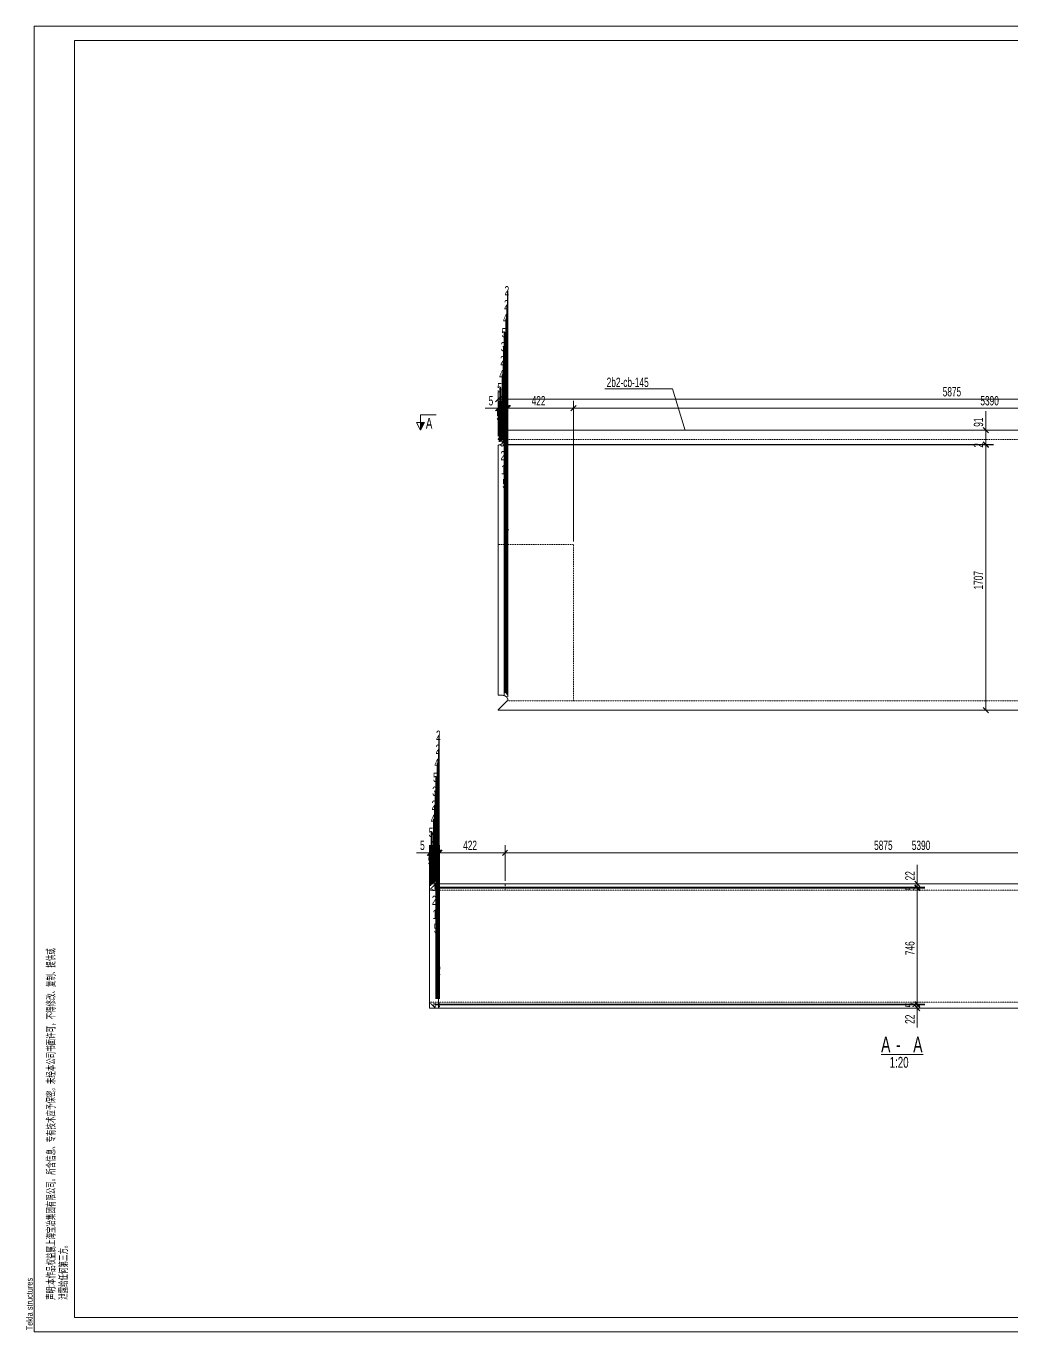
# Model space of a CAD drawing. Header units: millimetres. Extents: x 48 to 11980, y 100 to 8500.
# Drawn here: x 48 to 6390, y 100 to 8500 of the extents above; entities that cross this region are included whole.
import ezdxf

# ---------------------------------------------------------------- set-up
doc = ezdxf.new("R2010")
doc.units = ezdxf.units.MM
doc.linetypes.add('XKITLINE00', pattern=[0])
doc.linetypes.add('XKITLINE04', pattern=[3, 0.5, -0.5, 0.5, -0.5, 0.5, -0.5])
for name, color, linetype, lineweight in [('DrawingSheet', 5, 'Continuous', 0), ('OtherObjectType', 1, 'Continuous', 0), ('Part', 2, 'Continuous', 0), ('PartMark', 3, 'Continuous', 0), ('Section', 6, 'Continuous', 0), ('Z-DIMENSIONS', 1, 'Continuous', 0)]:
    doc.layers.add(name, color=color, linetype=linetype, lineweight=lineweight)
doc.styles.add('$TD_AUDIT_GENERATED_(E8)', font='ARIAL.TTF')
doc.styles.add('Arial', font='arial.ttf')
doc.styles.add('romsim', font='ARIAL.TTF')

# ---------------------------------------------------------------- blocks, each defined once
blk = doc.blocks.new('*A1')
at = {"layer": 'Part', "color": 4, "linetype": 'XKITLINE00', "lineweight": 0}
for p, q in [((3143, 5900), (3085, 5842)), ((8960, 5900), (3143, 5900)), ((8960, 5900), (8960, 4100)), ((3085, 5842), (3085, 5840)), ((3123, 5840), (3085, 5840)), ((3090.5, 5805.4), (3085, 5805)), ((3085, 5805), (3085, 4195)), ((3095.8, 5806.7), (3090.5, 5805.4)), ((3100.9, 5808.8), (3095.8, 5806.7)), ((3105.6, 5811.7), (3100.9, 5808.8)), ((3109.7, 5815.3), (3105.6, 5811.7)), ((3113.3, 5819.4), (3109.7, 5815.3)), ((3116.2, 5824.1), (3113.3, 5819.4)), ((3118.3, 5829.2), (3116.2, 5824.1)), ((3119.6, 5834.5), (3118.3, 5829.2)), ((3120, 5840), (3119.6, 5834.5)), ((3123, 5840), (3123, 4193.5)), ((3113, 4195), (3085, 4195)), ((3085, 4102), (3143, 4160)), ((3113, 4195), (3118.5, 4194.6)), ((3118.5, 4194.6), (3123, 4193.5)), ((3123, 4193.5), (3123.8, 4193.3)), ((3148, 4160), (3143, 4160)), ((3147.6, 4165.5), (3148, 4160)), ((3085, 4100), (3085, 4102)), ((8960, 4100), (3085, 4100))]:
    blk.add_line(p, q, dxfattribs=at)
at = {"layer": 'Part', "color": 7, "linetype": 'XKITLINE04', "lineweight": 0}
for p, q in [((3085, 5805), (3090.5, 5805.4)), ((3090.5, 5805.4), (3085, 5805)), ((3119.6, 5834.5), (3120, 5840)), ((3120, 5840), (3119.6, 5834.5)), ((8960, 5840), (3123, 5840)), ((3085, 5165), (3570, 5165)), ((3570, 5165), (3570, 4160)), ((3118.5, 4194.6), (3113, 4195)), ((3148, 4160), (3147.6, 4165.5)), ((8960, 4160), (3148, 4160))]:
    blk.add_line(p, q, dxfattribs=at)
for centre, start, end in [((3085, 5840), 279, 351), ((3085, 5840), 279, 351), ((3113, 4160), 9, 81)]:
    blk.add_arc(centre, 35, start, end, dxfattribs=at)
at = {"layer": 'Part', "color": 4, "linetype": 'XKITLINE00', "lineweight": 0}
blk.add_arc((3113, 4160), 35, 9, 72, dxfattribs=at)
blk = doc.blocks.new('*A2')
at = {"layer": 'Part', "color": 4, "linetype": 'XKITLINE00', "lineweight": 0}
for p, q in [((2644, 2982), (2644, 2182)), ((8519, 2982), (2644, 2982)), ((2702, 2982), (2702, 2182)), ((8519, 2182), (8519, 2982)), ((2644, 2182), (8519, 2182))]:
    blk.add_line(p, q, dxfattribs=at)
at = {"layer": 'Part', "color": 7, "linetype": 'XKITLINE04', "lineweight": 0}
for p, q in [((2682, 2982), (2644, 2944)), ((8519, 2942), (2644, 2942)), ((2679, 2979), (2679, 2942)), ((3129, 2982), (3129, 2942)), ((8519, 2222), (2644, 2222)), ((2682, 2182), (2644, 2220)), ((2672, 2192), (2672, 2222)), ((2679, 2185), (2679, 2222)), ((2707, 2182), (2707, 2222))]:
    blk.add_line(p, q, dxfattribs=at)
blk = doc.blocks.new('*A3')
at = {"layer": 'DrawingSheet', "color": 5, "linetype": 'XKITLINE00', "lineweight": 0}
for p, q in [((11980, 8500), (100, 8500)), ((100, 8500), (100, 100)), ((11980, 100), (11980, 8500)), ((100, 100), (11980, 100))]:
    blk.add_line(p, q, dxfattribs=at)
at = {"layer": 'DrawingSheet', "color": 5, "style": 'Arial', "width": 0.85}
blk.add_text('Tekla structures', height=40, rotation=90, dxfattribs=at).set_placement((90, 110))
blk = doc.blocks.new('*A5')
at = {"layer": 'OtherObjectType', "color": 7, "linetype": 'XKITLINE00', "lineweight": 0}
for p, q in [((100, 8500), (11980, 8500)), ((100, 100), (100, 8500)), ((360.1, 8407), (11880.6, 8407)), ((360.1, 193), (360.1, 8407)), ((11880.6, 193), (360.1, 193)), ((100, 100), (11980, 100))]:
    blk.add_line(p, q, dxfattribs=at)
at = {"layer": 'OtherObjectType', "color": 3, "style": '$TD_AUDIT_GENERATED_(E8)', "width": 0.595}
for s, p in [('\\M+5C9F9\\M+5C3F7:\\M+5B1BE\\M+5D7F7\\M+5C6B7\\M+5C8A8\\M+5D2E6\\M+5CAF4\\M+5C9CF\\M+5BAA3\\M+5B1A6\\M+5D2B1\\M+5BCAF\\M+5CDC5\\M+5D3D0\\M+5CFDE\\M+5B9AB\\M+5CBBE\\M+5A1A3\\M+5CBF9\\M+5BAAC\\M+5D0C5\\M+5CFA2\\M+5A1A2\\M+5D7A8\\M+5D3D0\\M+5BCBC\\M+5CAF5\\M+5D3A6\\M+5D3E8\\M+5B1A3\\M+5C3DC\\M+5A1A3\\M+5CEB4\\M+5BEAD\\M+5B1BE\\M+5B9AB\\M+5CBBE\\M+5CAE9\\M+5C3E6\\M+5D0ED\\M+5BFC9\\M+5A3AC\\M+5B2BB\\M+5B5C3\\M+5D0DE\\M+5B8C4\\M+5A1A2\\M+5B8B4\\M+5D6C6\\M+5A1A2\\M+5CCE1\\M+5B9A9\\M+5BBF2', (232, 306)), ('\\M+5D0B9\\M+5C2B6\\M+5B8F8\\M+5C8CE\\M+5BACE\\M+5B5DA\\M+5C8FD\\M+5B7BD\\M+5A1A3', (312, 306))]:
    blk.add_text(s, height=50, rotation=90, dxfattribs=at).set_placement(p)
blk = doc.blocks.new('*A6')
at = {"layer": 'Z-DIMENSIONS', "color": 3, "linetype": 'XKITLINE00', "lineweight": 0}
for p, q in [((3085, 5862), (3085, 6148)), ((8960, 5920), (8960, 6148)), ((3102, 6117), (3068, 6083)), ((3085, 6100), (8960, 6100)), ((8977, 6117), (8943, 6083))]:
    blk.add_line(p, q, dxfattribs=at)
at = {"layer": 'Z-DIMENSIONS', "color": 7}
for p in [(3085, 6100), (8960, 6100)]:
    blk.add_point(p, dxfattribs=at)
at = {"layer": 'Z-DIMENSIONS', "color": 7, "style": 'romsim', "width": 0.6375}
blk.add_text('5875', height=60, dxfattribs=at).set_placement((5944.6, 6118))
blk = doc.blocks.new('*A7')
at = {"layer": 'Z-DIMENSIONS', "color": 3, "linetype": 'XKITLINE00', "lineweight": 0}
for p, q in [((3102, 6059), (3068, 6025)), ((3107.4, 6059), (3073.5, 6025)), ((3085, 5862), (3085, 6090)), ((3090.5, 5825.4), (3090.5, 6090)), ((3085, 6042), (3001, 6042)), ((3085, 6042), (3001, 6042)), ((3085, 6042), (3090.5, 6042))]:
    blk.add_line(p, q, dxfattribs=at)
at = {"layer": 'Z-DIMENSIONS', "color": 7}
for p in [(3085, 6042), (3090.5, 6042)]:
    blk.add_point(p, dxfattribs=at)
at = {"layer": 'Z-DIMENSIONS', "color": 7, "style": 'romsim', "width": 0.6375}
blk.add_text('5', height=60, dxfattribs=at).set_placement((3023.5, 6060))
blk = doc.blocks.new('*A8')
at = {"layer": 'Z-DIMENSIONS', "color": 3, "linetype": 'XKITLINE00', "lineweight": 0}
for p, q in [((3107.4, 6059), (3073.5, 6025)), ((3112.8, 6059), (3078.8, 6025)), ((3090.5, 5825.4), (3090.5, 6090)), ((3095.8, 5826.7), (3095.8, 6090)), ((3090.5, 6042), (3095.8, 6042))]:
    blk.add_line(p, q, dxfattribs=at)
at = {"layer": 'Z-DIMENSIONS', "color": 7}
for p in [(3090.5, 6042), (3095.8, 6042)]:
    blk.add_point(p, dxfattribs=at)
at = {"layer": 'Z-DIMENSIONS', "color": 7, "style": 'romsim', "width": 0.6375}
blk.add_text('5', height=60, dxfattribs=at).set_placement((3073.7, 5964))
blk = doc.blocks.new('*A9')
at = {"layer": 'Z-DIMENSIONS', "color": 3, "linetype": 'XKITLINE00', "lineweight": 0}
for p, q in [((3095.8, 5826.7), (3095.8, 6174)), ((3100.9, 5828.8), (3100.9, 6174)), ((3112.8, 6059), (3078.8, 6025)), ((3117.9, 6059), (3083.9, 6025)), ((3095.8, 6042), (3100.9, 6042))]:
    blk.add_line(p, q, dxfattribs=at)
at = {"layer": 'Z-DIMENSIONS', "color": 7}
for p in [(3095.8, 6042), (3100.9, 6042)]:
    blk.add_point(p, dxfattribs=at)
at = {"layer": 'Z-DIMENSIONS', "color": 7, "style": 'romsim', "width": 0.6375}
blk.add_text('5', height=60, dxfattribs=at).set_placement((3078.9, 6144))
blk = doc.blocks.new('*A10')
at = {"layer": 'Z-DIMENSIONS', "color": 3, "linetype": 'XKITLINE00', "lineweight": 0}
for p, q in [((3117.9, 6059), (3083.9, 6025)), ((3122.5, 6059), (3088.6, 6025)), ((3100.9, 5828.8), (3100.9, 6090)), ((3105.6, 5831.7), (3105.6, 6090)), ((3100.9, 6042), (3105.6, 6042))]:
    blk.add_line(p, q, dxfattribs=at)
at = {"layer": 'Z-DIMENSIONS', "color": 7}
for p in [(3100.9, 6042), (3105.6, 6042)]:
    blk.add_point(p, dxfattribs=at)
at = {"layer": 'Z-DIMENSIONS', "color": 7, "style": 'romsim', "width": 0.6375}
blk.add_text('5', height=60, dxfattribs=at).set_placement((3083.8, 5880))
blk = doc.blocks.new('*A11')
at = {"layer": 'Z-DIMENSIONS', "color": 3, "linetype": 'XKITLINE00', "lineweight": 0}
for p, q in [((3122.5, 6059), (3088.6, 6025)), ((3126.7, 6059), (3092.8, 6025)), ((3105.6, 5831.7), (3105.6, 6090)), ((3109.7, 5835.3), (3109.7, 6090)), ((3105.6, 6042), (3109.7, 6042))]:
    blk.add_line(p, q, dxfattribs=at)
at = {"layer": 'Z-DIMENSIONS', "color": 7}
for p in [(3105.6, 6042), (3109.7, 6042)]:
    blk.add_point(p, dxfattribs=at)
at = {"layer": 'Z-DIMENSIONS', "color": 7, "style": 'romsim', "width": 0.6375}
blk.add_text('4', height=60, dxfattribs=at).set_placement((3088.2, 6060))
blk = doc.blocks.new('*A12')
at = {"layer": 'Z-DIMENSIONS', "color": 3, "linetype": 'XKITLINE00', "lineweight": 0}
for p, q in [((3109.7, 5835.3), (3109.7, 6258)), ((3113.3, 5839.4), (3113.3, 6258)), ((3126.7, 6059), (3092.8, 6025)), ((3130.3, 6059), (3096.3, 6025)), ((3109.7, 6042), (3113.3, 6042))]:
    blk.add_line(p, q, dxfattribs=at)
at = {"layer": 'Z-DIMENSIONS', "color": 7}
for p in [(3109.7, 6042), (3113.3, 6042)]:
    blk.add_point(p, dxfattribs=at)
at = {"layer": 'Z-DIMENSIONS', "color": 7, "style": 'romsim', "width": 0.6375}
blk.add_text('4', height=60, dxfattribs=at).set_placement((3092.1, 6228))
blk = doc.blocks.new('*A13')
at = {"layer": 'Z-DIMENSIONS', "color": 3, "linetype": 'XKITLINE00', "lineweight": 0}
for p, q in [((3130.3, 6059), (3096.3, 6025)), ((3133.2, 6059), (3099.2, 6025)), ((3113.3, 5839.4), (3113.3, 6090)), ((3116.2, 5844.1), (3116.2, 6090)), ((3113.3, 6042), (3116.2, 6042))]:
    blk.add_line(p, q, dxfattribs=at)
at = {"layer": 'Z-DIMENSIONS', "color": 7}
for p in [(3113.3, 6042), (3116.2, 6042)]:
    blk.add_point(p, dxfattribs=at)
at = {"layer": 'Z-DIMENSIONS', "color": 7, "style": 'romsim', "width": 0.6375}
blk.add_text('3', height=60, dxfattribs=at).set_placement((3095.3, 5796))
blk = doc.blocks.new('*A14')
at = {"layer": 'Z-DIMENSIONS', "color": 3, "linetype": 'XKITLINE00', "lineweight": 0}
for p, q in [((3116.2, 5844.1), (3116.2, 6348)), ((3118.3, 5849.2), (3118.3, 6348)), ((3133.2, 6059), (3099.2, 6025)), ((3135.3, 6059), (3101.3, 6025)), ((3116.2, 6042), (3118.3, 6042))]:
    blk.add_line(p, q, dxfattribs=at)
at = {"layer": 'Z-DIMENSIONS', "color": 7}
for p in [(3116.2, 6042), (3118.3, 6042)]:
    blk.add_point(p, dxfattribs=at)
at = {"layer": 'Z-DIMENSIONS', "color": 7, "style": 'romsim', "width": 0.6375}
blk.add_text('2', height=60, dxfattribs=at).set_placement((3097.8, 6318))
blk = doc.blocks.new('*A15')
at = {"layer": 'Z-DIMENSIONS', "color": 3, "linetype": 'XKITLINE00', "lineweight": 0}
for p, q in [((3135.3, 6059), (3101.3, 6025)), ((3137, 6059), (3103, 6025)), ((3118.3, 5849.2), (3118.3, 6090)), ((3120, 5860), (3120, 6090)), ((3118.3, 6042), (3120, 6042))]:
    blk.add_line(p, q, dxfattribs=at)
at = {"layer": 'Z-DIMENSIONS', "color": 7}
for p in [(3118.3, 6042), (3120, 6042)]:
    blk.add_point(p, dxfattribs=at)
at = {"layer": 'Z-DIMENSIONS', "color": 7, "style": 'romsim', "width": 0.6375}
blk.add_text('2', height=60, dxfattribs=at).set_placement((3099.7, 5706))
blk = doc.blocks.new('*A16')
at = {"layer": 'Z-DIMENSIONS', "color": 3, "linetype": 'XKITLINE00', "lineweight": 0}
for p, q in [((3120, 5860), (3120, 6438)), ((3123, 5860), (3123, 6438)), ((3137, 6059), (3103, 6025)), ((3140, 6059), (3106, 6025)), ((3120, 6042), (3123, 6042))]:
    blk.add_line(p, q, dxfattribs=at)
at = {"layer": 'Z-DIMENSIONS', "color": 7}
for p in [(3120, 6042), (3123, 6042)]:
    blk.add_point(p, dxfattribs=at)
at = {"layer": 'Z-DIMENSIONS', "color": 7, "style": 'romsim', "width": 0.6375}
blk.add_text('3', height=60, dxfattribs=at).set_placement((3102, 6408))
blk = doc.blocks.new('*A17')
at = {"layer": 'Z-DIMENSIONS', "color": 3, "linetype": 'XKITLINE00', "lineweight": 0}
for p, q in [((3140, 6059), (3106, 6025)), ((3140.8, 6059), (3106.8, 6025)), ((3123, 5860), (3123, 6090)), ((3123.8, 4213.3), (3123.8, 6090)), ((3123, 6042), (3123.8, 6042))]:
    blk.add_line(p, q, dxfattribs=at)
at = {"layer": 'Z-DIMENSIONS', "color": 7}
for p in [(3123, 6042), (3123.8, 6042)]:
    blk.add_point(p, dxfattribs=at)
at = {"layer": 'Z-DIMENSIONS', "color": 7, "style": 'romsim', "width": 0.6375}
blk.add_text('1', height=60, dxfattribs=at).set_placement((3103.9, 5616))
blk = doc.blocks.new('*A18')
at = {"layer": 'Z-DIMENSIONS', "color": 3, "linetype": 'XKITLINE00', "lineweight": 0}
for p, q in [((3123.8, 4213.3), (3123.8, 6528)), ((3128.9, 4211.2), (3128.9, 6528)), ((3140.8, 6059), (3106.8, 6025)), ((3145.9, 6059), (3111.9, 6025)), ((3123.8, 6042), (3128.9, 6042))]:
    blk.add_line(p, q, dxfattribs=at)
at = {"layer": 'Z-DIMENSIONS', "color": 7}
for p in [(3123.8, 6042), (3128.9, 6042)]:
    blk.add_point(p, dxfattribs=at)
at = {"layer": 'Z-DIMENSIONS', "color": 7, "style": 'romsim', "width": 0.6375}
blk.add_text('5', height=60, dxfattribs=at).set_placement((3106.9, 6498))
blk = doc.blocks.new('*A19')
at = {"layer": 'Z-DIMENSIONS', "color": 3, "linetype": 'XKITLINE00', "lineweight": 0}
for p, q in [((3145.9, 6059), (3111.9, 6025)), ((3150.5, 6059), (3116.6, 6025)), ((3128.9, 4211.2), (3128.9, 6090)), ((3133.6, 4208.3), (3133.6, 6090)), ((3128.9, 6042), (3133.6, 6042))]:
    blk.add_line(p, q, dxfattribs=at)
at = {"layer": 'Z-DIMENSIONS', "color": 7}
for p in [(3128.9, 6042), (3133.6, 6042)]:
    blk.add_point(p, dxfattribs=at)
at = {"layer": 'Z-DIMENSIONS', "color": 7, "style": 'romsim', "width": 0.6375}
blk.add_text('5', height=60, dxfattribs=at).set_placement((3111.8, 5526))
blk = doc.blocks.new('*A20')
at = {"layer": 'Z-DIMENSIONS', "color": 3, "linetype": 'XKITLINE00', "lineweight": 0}
for p, q in [((3133.6, 4208.3), (3133.6, 6618)), ((3137.7, 4204.7), (3137.7, 6618)), ((3150.5, 6059), (3116.6, 6025)), ((3154.7, 6059), (3120.8, 6025)), ((3133.6, 6042), (3137.7, 6042))]:
    blk.add_line(p, q, dxfattribs=at)
at = {"layer": 'Z-DIMENSIONS', "color": 7}
for p in [(3133.6, 6042), (3137.7, 6042)]:
    blk.add_point(p, dxfattribs=at)
at = {"layer": 'Z-DIMENSIONS', "color": 7, "style": 'romsim', "width": 0.6375}
blk.add_text('4', height=60, dxfattribs=at).set_placement((3116.2, 6588))
blk = doc.blocks.new('*A21')
at = {"layer": 'Z-DIMENSIONS', "color": 3, "linetype": 'XKITLINE00', "lineweight": 0}
for p, q in [((3154.7, 6059), (3120.8, 6025)), ((3158.3, 6059), (3124.3, 6025)), ((3137.7, 4204.7), (3137.7, 6090)), ((3141.3, 4200.6), (3141.3, 6090)), ((3137.7, 6042), (3141.3, 6042))]:
    blk.add_line(p, q, dxfattribs=at)
at = {"layer": 'Z-DIMENSIONS', "color": 7}
for p in [(3137.7, 6042), (3141.3, 6042)]:
    blk.add_point(p, dxfattribs=at)
at = {"layer": 'Z-DIMENSIONS', "color": 7, "style": 'romsim', "width": 0.6375}
blk.add_text('4', height=60, dxfattribs=at).set_placement((3120.1, 5436))
blk = doc.blocks.new('*A22')
at = {"layer": 'Z-DIMENSIONS', "color": 3, "linetype": 'XKITLINE00', "lineweight": 0}
for p, q in [((3141.3, 4200.6), (3141.3, 6708)), ((3143, 5920), (3143, 6708)), ((3158.3, 6059), (3124.3, 6025)), ((3160, 6059), (3126, 6025)), ((3141.3, 6042), (3143, 6042))]:
    blk.add_line(p, q, dxfattribs=at)
at = {"layer": 'Z-DIMENSIONS', "color": 7}
for p in [(3141.3, 6042), (3143, 6042)]:
    blk.add_point(p, dxfattribs=at)
at = {"layer": 'Z-DIMENSIONS', "color": 7, "style": 'romsim', "width": 0.6375}
blk.add_text('2', height=60, dxfattribs=at).set_placement((3122.7, 6678))
blk = doc.blocks.new('*A23')
at = {"layer": 'Z-DIMENSIONS', "color": 3, "linetype": 'XKITLINE00', "lineweight": 0}
for p, q in [((3160, 6059), (3126, 6025)), ((3161.2, 6059), (3127.2, 6025)), ((3143, 5920), (3143, 6090)), ((3144.2, 4195.9), (3144.2, 6090)), ((3143, 6042), (3144.2, 6042))]:
    blk.add_line(p, q, dxfattribs=at)
at = {"layer": 'Z-DIMENSIONS', "color": 7}
for p in [(3143, 6042), (3144.2, 6042)]:
    blk.add_point(p, dxfattribs=at)
at = {"layer": 'Z-DIMENSIONS', "color": 7, "style": 'romsim', "width": 0.6375}
blk.add_text('1', height=60, dxfattribs=at).set_placement((3124.1, 5346))
blk = doc.blocks.new('*A24')
at = {"layer": 'Z-DIMENSIONS', "color": 3, "linetype": 'XKITLINE00', "lineweight": 0}
for p, q in [((3144.2, 4195.9), (3144.2, 6798)), ((3146.3, 4190.8), (3146.3, 6798)), ((3161.2, 6059), (3127.2, 6025)), ((3163.3, 6059), (3129.3, 6025)), ((3144.2, 6042), (3146.3, 6042))]:
    blk.add_line(p, q, dxfattribs=at)
at = {"layer": 'Z-DIMENSIONS', "color": 7}
for p in [(3144.2, 6042), (3146.3, 6042)]:
    blk.add_point(p, dxfattribs=at)
at = {"layer": 'Z-DIMENSIONS', "color": 7, "style": 'romsim', "width": 0.6375}
blk.add_text('2', height=60, dxfattribs=at).set_placement((3125.8, 6768))
blk = doc.blocks.new('*A25')
at = {"layer": 'Z-DIMENSIONS', "color": 3, "linetype": 'XKITLINE00', "lineweight": 0}
for p, q in [((3163.3, 6059), (3129.3, 6025)), ((3164.5, 6059), (3130.6, 6025)), ((3146.3, 4190.8), (3146.3, 6090)), ((3147.6, 4185.5), (3147.6, 6090)), ((3146.3, 6042), (3147.6, 6042))]:
    blk.add_line(p, q, dxfattribs=at)
at = {"layer": 'Z-DIMENSIONS', "color": 7}
for p in [(3146.3, 6042), (3147.6, 6042)]:
    blk.add_point(p, dxfattribs=at)
at = {"layer": 'Z-DIMENSIONS', "color": 7, "style": 'romsim', "width": 0.6375}
blk.add_text('1', height=60, dxfattribs=at).set_placement((3127.4, 5256))
blk = doc.blocks.new('*A26')
at = {"layer": 'Z-DIMENSIONS', "color": 3, "linetype": 'XKITLINE00', "lineweight": 0}
for p, q in [((3164.5, 6059), (3130.6, 6025)), ((3147.6, 4185.5), (3147.6, 6090)), ((3587, 6059), (3553, 6025)), ((3570, 5185), (3570, 6090)), ((3147.6, 6042), (3570, 6042))]:
    blk.add_line(p, q, dxfattribs=at)
at = {"layer": 'Z-DIMENSIONS', "color": 7}
for p in [(3147.6, 6042), (3570, 6042)]:
    blk.add_point(p, dxfattribs=at)
at = {"layer": 'Z-DIMENSIONS', "color": 7, "style": 'romsim', "width": 0.6375}
blk.add_text('422', height=60, dxfattribs=at).set_placement((3300.3, 6060))
blk = doc.blocks.new('*A27')
at = {"layer": 'Z-DIMENSIONS', "color": 3, "linetype": 'XKITLINE00', "lineweight": 0}
for p, q in [((3587, 6059), (3553, 6025)), ((3570, 5185), (3570, 6090)), ((8977, 6059), (8943, 6025)), ((8960, 5920), (8960, 6090)), ((3570, 6042), (8960, 6042))]:
    blk.add_line(p, q, dxfattribs=at)
at = {"layer": 'Z-DIMENSIONS', "color": 7}
for p in [(3570, 6042), (8960, 6042)]:
    blk.add_point(p, dxfattribs=at)
at = {"layer": 'Z-DIMENSIONS', "color": 7, "style": 'romsim', "width": 0.6375}
blk.add_text('5390', height=60, dxfattribs=at).set_placement((6187.1, 6060))
blk = doc.blocks.new('*A28')
at = {"layer": 'Z-DIMENSIONS', "color": 3, "linetype": 'XKITLINE00', "lineweight": 0}
for p, q in [((3115.8, 5806.7), (6270.5, 5806.7)), ((6205.5, 5823.7), (6239.5, 5789.7)), ((6222.5, 4100), (6222.5, 5806.7)), ((6205.5, 4117), (6239.5, 4083)), ((6042.5, 4100), (6270.5, 4100))]:
    blk.add_line(p, q, dxfattribs=at)
at = {"layer": 'Z-DIMENSIONS', "color": 7}
for p in [(6222.5, 5806.7), (6222.5, 4100)]:
    blk.add_point(p, dxfattribs=at)
at = {"layer": 'Z-DIMENSIONS', "color": 7, "style": 'romsim', "width": 0.6375}
blk.add_text('1707', height=60, rotation=90.00021, dxfattribs=at).set_placement((6204.5, 4875.4))
blk = doc.blocks.new('*A29')
at = {"layer": 'Z-DIMENSIONS', "color": 3, "linetype": 'XKITLINE00', "lineweight": 0}
for p, q in [((3115.8, 5806.7), (6270.5, 5806.7)), ((3120.9, 5808.8), (6270.5, 5808.8)), ((6205.5, 5825.8), (6239.5, 5791.8)), ((6205.5, 5823.7), (6239.5, 5789.7)), ((6222.5, 5806.7), (6222.5, 5808.8))]:
    blk.add_line(p, q, dxfattribs=at)
at = {"layer": 'Z-DIMENSIONS', "color": 7}
for p in [(6222.5, 5808.8), (6222.5, 5806.7)]:
    blk.add_point(p, dxfattribs=at)
at = {"layer": 'Z-DIMENSIONS', "color": 7, "style": 'romsim', "width": 0.6375}
blk.add_text('2', height=60, rotation=90.00021, dxfattribs=at).set_placement((6204.5, 5788.3))
blk = doc.blocks.new('*A30')
at = {"layer": 'Z-DIMENSIONS', "color": 3, "linetype": 'XKITLINE00', "lineweight": 0}
for p, q in [((6222.5, 5900), (6222.5, 6022.9)), ((6222.5, 5900), (6222.5, 6022.9)), ((6042.5, 5900), (6270.5, 5900)), ((6205.5, 5917), (6239.5, 5883)), ((6222.5, 5808.8), (6222.5, 5900)), ((3120.9, 5808.8), (6270.5, 5808.8)), ((6205.5, 5825.8), (6239.5, 5791.8))]:
    blk.add_line(p, q, dxfattribs=at)
at = {"layer": 'Z-DIMENSIONS', "color": 7}
for p in [(6222.5, 5900), (6222.5, 5808.8)]:
    blk.add_point(p, dxfattribs=at)
at = {"layer": 'Z-DIMENSIONS', "color": 7, "style": 'romsim', "width": 0.6375}
blk.add_text('91', height=60, rotation=90.00021, dxfattribs=at).set_placement((6204.5, 5922.5))
blk = doc.blocks.new('*A34')
at = {"layer": 'PartMark', "color": 7, "linetype": 'XKITLINE00', "lineweight": 0}
for p in [(3770.9, 6166.6), (4288.8, 5899.5)]:
    blk.add_line(p, (4206, 6166.6), dxfattribs=at)
at = {"layer": 'PartMark', "color": 7, "style": 'romsim', "width": 0.6375}
blk.add_text('2b2-cb-145', height=60, dxfattribs=at).set_placement((3782.9, 6178.6))
blk = doc.blocks.new('*A35')
at = {"layer": 'Section'}
for points in [[(2610, 5950), (2585, 5900), (2585, 5950)], [(9460, 5950), (9460, 5900), (9435, 5950)]]:
    blk.add_hatch(color=6, dxfattribs=at).paths.add_polyline_path(points, flags=17)
at = {"layer": 'Section', "color": 6, "linetype": 'XKITLINE00', "lineweight": 0}
for p, q in [((2585, 6000), (2685, 6000)), ((2585, 6000), (2585, 5900)), ((9460, 6000), (9360, 6000)), ((9460, 6000), (9460, 5900)), ((2585, 5900), (2560, 5950)), ((2610, 5950), (2560, 5950)), ((2585, 5900), (2610, 5950)), ((9435, 5950), (9485, 5950)), ((9460, 5900), (9435, 5950)), ((9485, 5950), (9460, 5900))]:
    blk.add_line(p, q, dxfattribs=at)
at = {"layer": 'Section', "color": 6, "style": 'romsim', "width": 0.6375}
for p in [(2620, 5910), (9379.5, 5910)]:
    blk.add_text('A', height=70, dxfattribs=at).set_placement(p)
blk = doc.blocks.new('*A36')
at = {"layer": 'Z-DIMENSIONS', "color": 3, "linetype": 'XKITLINE00', "lineweight": 0}
for p, q in [((2660.9, 3199), (2627, 3165)), ((2644, 2964), (2644, 3230)), ((8535.9, 3199), (8502, 3165)), ((8519, 2242), (8519, 3230)), ((2644, 3182), (8519, 3182))]:
    blk.add_line(p, q, dxfattribs=at)
at = {"layer": 'Z-DIMENSIONS', "color": 7}
for p in [(2644, 3182), (8519, 3182)]:
    blk.add_point(p, dxfattribs=at)
at = {"layer": 'Z-DIMENSIONS', "color": 7, "style": 'romsim', "width": 0.6375}
blk.add_text('5875', height=60, dxfattribs=at).set_placement((5503.5, 3200))
blk = doc.blocks.new('*A37')
at = {"layer": 'Z-DIMENSIONS', "color": 3, "linetype": 'XKITLINE00', "lineweight": 0}
for p, q in [((2660.9, 3199), (2627, 3165)), ((2666.4, 3199), (2632.5, 3165)), ((2644, 3002), (2644, 3230)), ((2649.4, 2969.5), (2649.4, 3230)), ((2644, 3182), (2560, 3182)), ((2644, 3182), (2560, 3182)), ((2644, 3182), (2649.4, 3182))]:
    blk.add_line(p, q, dxfattribs=at)
at = {"layer": 'Z-DIMENSIONS', "color": 7}
for p in [(2644, 3182), (2649.4, 3182)]:
    blk.add_point(p, dxfattribs=at)
at = {"layer": 'Z-DIMENSIONS', "color": 7, "style": 'romsim', "width": 0.6375}
blk.add_text('5', height=60, dxfattribs=at).set_placement((2582.5, 3200))
blk = doc.blocks.new('*A38')
at = {"layer": 'Z-DIMENSIONS', "color": 3, "linetype": 'XKITLINE00', "lineweight": 0}
for p, q in [((2666.4, 3199), (2632.5, 3165)), ((2671.7, 3199), (2637.8, 3165)), ((2649.4, 2969.5), (2649.4, 3230)), ((2654.8, 2974.8), (2654.8, 3230)), ((2649.4, 3182), (2654.8, 3182))]:
    blk.add_line(p, q, dxfattribs=at)
at = {"layer": 'Z-DIMENSIONS', "color": 7}
for p in [(2649.4, 3182), (2654.8, 3182)]:
    blk.add_point(p, dxfattribs=at)
at = {"layer": 'Z-DIMENSIONS', "color": 7, "style": 'romsim', "width": 0.6375}
blk.add_text('5', height=60, dxfattribs=at).set_placement((2632.6, 3104))
blk = doc.blocks.new('*A39')
at = {"layer": 'Z-DIMENSIONS', "color": 3, "linetype": 'XKITLINE00', "lineweight": 0}
for p, q in [((2654.8, 2974.8), (2654.8, 3314)), ((2659.9, 2979.9), (2659.9, 3314)), ((2671.7, 3199), (2637.8, 3165)), ((2676.8, 3199), (2642.9, 3165)), ((2654.8, 3182), (2659.9, 3182))]:
    blk.add_line(p, q, dxfattribs=at)
at = {"layer": 'Z-DIMENSIONS', "color": 7}
for p in [(2654.8, 3182), (2659.9, 3182)]:
    blk.add_point(p, dxfattribs=at)
at = {"layer": 'Z-DIMENSIONS', "color": 7, "style": 'romsim', "width": 0.6375}
blk.add_text('5', height=60, dxfattribs=at).set_placement((2637.8, 3284))
blk = doc.blocks.new('*A40')
at = {"layer": 'Z-DIMENSIONS', "color": 3, "linetype": 'XKITLINE00', "lineweight": 0}
for p, q in [((2676.8, 3199), (2642.9, 3165)), ((2681.5, 3199), (2647.6, 3165)), ((2659.9, 2979.9), (2659.9, 3230)), ((2664.5, 2984.6), (2664.5, 3230)), ((2659.9, 3182), (2664.5, 3182))]:
    blk.add_line(p, q, dxfattribs=at)
at = {"layer": 'Z-DIMENSIONS', "color": 7}
for p in [(2659.9, 3182), (2664.5, 3182)]:
    blk.add_point(p, dxfattribs=at)
at = {"layer": 'Z-DIMENSIONS', "color": 7, "style": 'romsim', "width": 0.6375}
blk.add_text('5', height=60, dxfattribs=at).set_placement((2642.7, 3020))
blk = doc.blocks.new('*A41')
at = {"layer": 'Z-DIMENSIONS', "color": 3, "linetype": 'XKITLINE00', "lineweight": 0}
for p, q in [((2681.5, 3199), (2647.6, 3165)), ((2685.7, 3199), (2651.7, 3165)), ((2664.5, 2984.6), (2664.5, 3230)), ((2668.7, 2988.7), (2668.7, 3230)), ((2664.5, 3182), (2668.7, 3182))]:
    blk.add_line(p, q, dxfattribs=at)
at = {"layer": 'Z-DIMENSIONS', "color": 7}
for p in [(2664.5, 3182), (2668.7, 3182)]:
    blk.add_point(p, dxfattribs=at)
at = {"layer": 'Z-DIMENSIONS', "color": 7, "style": 'romsim', "width": 0.6375}
blk.add_text('4', height=60, dxfattribs=at).set_placement((2647.1, 3200))
blk = doc.blocks.new('*A42')
at = {"layer": 'Z-DIMENSIONS', "color": 3, "linetype": 'XKITLINE00', "lineweight": 0}
for p, q in [((2668.7, 2988.7), (2668.7, 3398)), ((2672.3, 2992.3), (2672.3, 3398)), ((2685.7, 3199), (2651.7, 3165)), ((2689.2, 3199), (2655.3, 3165)), ((2668.7, 3182), (2672.3, 3182))]:
    blk.add_line(p, q, dxfattribs=at)
at = {"layer": 'Z-DIMENSIONS', "color": 7}
for p in [(2668.7, 3182), (2672.3, 3182)]:
    blk.add_point(p, dxfattribs=at)
at = {"layer": 'Z-DIMENSIONS', "color": 7, "style": 'romsim', "width": 0.6375}
blk.add_text('4', height=60, dxfattribs=at).set_placement((2651, 3368))
blk = doc.blocks.new('*A43')
at = {"layer": 'Z-DIMENSIONS', "color": 3, "linetype": 'XKITLINE00', "lineweight": 0}
for p, q in [((2689.2, 3199), (2655.3, 3165)), ((2692.1, 3199), (2658.2, 3165)), ((2672.3, 2992.3), (2672.3, 3230)), ((2675.1, 2995.2), (2675.1, 3230)), ((2672.3, 3182), (2675.1, 3182))]:
    blk.add_line(p, q, dxfattribs=at)
at = {"layer": 'Z-DIMENSIONS', "color": 7}
for p in [(2672.3, 3182), (2675.1, 3182)]:
    blk.add_point(p, dxfattribs=at)
at = {"layer": 'Z-DIMENSIONS', "color": 7, "style": 'romsim', "width": 0.6375}
blk.add_text('3', height=60, dxfattribs=at).set_placement((2654.2, 2936))
blk = doc.blocks.new('*A44')
at = {"layer": 'Z-DIMENSIONS', "color": 3, "linetype": 'XKITLINE00', "lineweight": 0}
for p, q in [((2675.1, 2995.2), (2675.1, 3488)), ((2677.2, 2997.3), (2677.2, 3488)), ((2692.1, 3199), (2658.2, 3165)), ((2694.2, 3199), (2660.3, 3165)), ((2675.1, 3182), (2677.2, 3182))]:
    blk.add_line(p, q, dxfattribs=at)
at = {"layer": 'Z-DIMENSIONS', "color": 7}
for p in [(2675.1, 3182), (2677.2, 3182)]:
    blk.add_point(p, dxfattribs=at)
at = {"layer": 'Z-DIMENSIONS', "color": 7, "style": 'romsim', "width": 0.6375}
blk.add_text('2', height=60, dxfattribs=at).set_placement((2656.7, 3458))
blk = doc.blocks.new('*A45')
at = {"layer": 'Z-DIMENSIONS', "color": 3, "linetype": 'XKITLINE00', "lineweight": 0}
for p, q in [((2694.2, 3199), (2660.3, 3165)), ((2695.9, 3199), (2662, 3165)), ((2677.2, 2997.3), (2677.2, 3230)), ((2679, 3002), (2679, 3230)), ((2677.2, 3182), (2679, 3182))]:
    blk.add_line(p, q, dxfattribs=at)
at = {"layer": 'Z-DIMENSIONS', "color": 7}
for p in [(2677.2, 3182), (2679, 3182)]:
    blk.add_point(p, dxfattribs=at)
at = {"layer": 'Z-DIMENSIONS', "color": 7, "style": 'romsim', "width": 0.6375}
blk.add_text('2', height=60, dxfattribs=at).set_placement((2658.6, 2846))
blk = doc.blocks.new('*A46')
at = {"layer": 'Z-DIMENSIONS', "color": 3, "linetype": 'XKITLINE00', "lineweight": 0}
for p, q in [((2679, 3002), (2679, 3578)), ((2682, 3002), (2682, 3578)), ((2695.9, 3199), (2662, 3165)), ((2698.9, 3199), (2665, 3165)), ((2679, 3182), (2682, 3182))]:
    blk.add_line(p, q, dxfattribs=at)
at = {"layer": 'Z-DIMENSIONS', "color": 7}
for p in [(2679, 3182), (2682, 3182)]:
    blk.add_point(p, dxfattribs=at)
at = {"layer": 'Z-DIMENSIONS', "color": 7, "style": 'romsim', "width": 0.6375}
blk.add_text('3', height=60, dxfattribs=at).set_placement((2661, 3548))
blk = doc.blocks.new('*A47')
at = {"layer": 'Z-DIMENSIONS', "color": 3, "linetype": 'XKITLINE00', "lineweight": 0}
for p, q in [((2698.9, 3199), (2665, 3165)), ((2699.7, 3199), (2665.8, 3165)), ((2682, 3002), (2682, 3230)), ((2682.8, 2242), (2682.8, 3230)), ((2682, 3182), (2682.8, 3182))]:
    blk.add_line(p, q, dxfattribs=at)
at = {"layer": 'Z-DIMENSIONS', "color": 7}
for p in [(2682, 3182), (2682.8, 3182)]:
    blk.add_point(p, dxfattribs=at)
at = {"layer": 'Z-DIMENSIONS', "color": 7, "style": 'romsim', "width": 0.6375}
blk.add_text('1', height=60, dxfattribs=at).set_placement((2662.9, 2756))
blk = doc.blocks.new('*A48')
at = {"layer": 'Z-DIMENSIONS', "color": 3, "linetype": 'XKITLINE00', "lineweight": 0}
for p, q in [((2682.8, 2242), (2682.8, 3668)), ((2687.9, 2242), (2687.9, 3668)), ((2699.7, 3199), (2665.8, 3165)), ((2704.8, 3199), (2670.9, 3165)), ((2682.8, 3182), (2687.9, 3182))]:
    blk.add_line(p, q, dxfattribs=at)
at = {"layer": 'Z-DIMENSIONS', "color": 7}
for p in [(2682.8, 3182), (2687.9, 3182)]:
    blk.add_point(p, dxfattribs=at)
at = {"layer": 'Z-DIMENSIONS', "color": 7, "style": 'romsim', "width": 0.6375}
blk.add_text('5', height=60, dxfattribs=at).set_placement((2665.8, 3638))
blk = doc.blocks.new('*A49')
at = {"layer": 'Z-DIMENSIONS', "color": 3, "linetype": 'XKITLINE00', "lineweight": 0}
for p, q in [((2704.8, 3199), (2670.9, 3165)), ((2709.5, 3199), (2675.6, 3165)), ((2687.9, 2242), (2687.9, 3230)), ((2692.5, 2242), (2692.5, 3230)), ((2687.9, 3182), (2692.5, 3182))]:
    blk.add_line(p, q, dxfattribs=at)
at = {"layer": 'Z-DIMENSIONS', "color": 7}
for p in [(2687.9, 3182), (2692.5, 3182)]:
    blk.add_point(p, dxfattribs=at)
at = {"layer": 'Z-DIMENSIONS', "color": 7, "style": 'romsim', "width": 0.6375}
blk.add_text('5', height=60, dxfattribs=at).set_placement((2670.7, 2666))
blk = doc.blocks.new('*A50')
at = {"layer": 'Z-DIMENSIONS', "color": 3, "linetype": 'XKITLINE00', "lineweight": 0}
for p, q in [((2692.5, 2242), (2692.5, 3758)), ((2696.7, 2242), (2696.7, 3758)), ((2709.5, 3199), (2675.6, 3165)), ((2713.7, 3199), (2679.7, 3165)), ((2692.5, 3182), (2696.7, 3182))]:
    blk.add_line(p, q, dxfattribs=at)
at = {"layer": 'Z-DIMENSIONS', "color": 7}
for p in [(2692.5, 3182), (2696.7, 3182)]:
    blk.add_point(p, dxfattribs=at)
at = {"layer": 'Z-DIMENSIONS', "color": 7, "style": 'romsim', "width": 0.6375}
blk.add_text('4', height=60, dxfattribs=at).set_placement((2675.1, 3728))
blk = doc.blocks.new('*A51')
at = {"layer": 'Z-DIMENSIONS', "color": 3, "linetype": 'XKITLINE00', "lineweight": 0}
for p, q in [((2713.7, 3199), (2679.7, 3165)), ((2717.2, 3199), (2683.3, 3165)), ((2696.7, 2242), (2696.7, 3230)), ((2700.3, 2242), (2700.3, 3230)), ((2696.7, 3182), (2700.3, 3182))]:
    blk.add_line(p, q, dxfattribs=at)
at = {"layer": 'Z-DIMENSIONS', "color": 7}
for p in [(2696.7, 3182), (2700.3, 3182)]:
    blk.add_point(p, dxfattribs=at)
at = {"layer": 'Z-DIMENSIONS', "color": 7, "style": 'romsim', "width": 0.6375}
blk.add_text('4', height=60, dxfattribs=at).set_placement((2679, 2576))
blk = doc.blocks.new('*A52')
at = {"layer": 'Z-DIMENSIONS', "color": 3, "linetype": 'XKITLINE00', "lineweight": 0}
for p, q in [((2700.3, 2242), (2700.3, 3848)), ((2702, 3002), (2702, 3848)), ((2717.2, 3199), (2683.3, 3165)), ((2718.9, 3199), (2685, 3165)), ((2700.3, 3182), (2702, 3182))]:
    blk.add_line(p, q, dxfattribs=at)
at = {"layer": 'Z-DIMENSIONS', "color": 7}
for p in [(2700.3, 3182), (2702, 3182)]:
    blk.add_point(p, dxfattribs=at)
at = {"layer": 'Z-DIMENSIONS', "color": 7, "style": 'romsim', "width": 0.6375}
blk.add_text('2', height=60, dxfattribs=at).set_placement((2681.6, 3818))
blk = doc.blocks.new('*A53')
at = {"layer": 'Z-DIMENSIONS', "color": 3, "linetype": 'XKITLINE00', "lineweight": 0}
for p, q in [((2718.9, 3199), (2685, 3165)), ((2720.1, 3199), (2686.2, 3165)), ((2702, 3002), (2702, 3230)), ((2703.1, 2242), (2703.1, 3230)), ((2702, 3182), (2703.1, 3182))]:
    blk.add_line(p, q, dxfattribs=at)
at = {"layer": 'Z-DIMENSIONS', "color": 7}
for p in [(2702, 3182), (2703.1, 3182)]:
    blk.add_point(p, dxfattribs=at)
at = {"layer": 'Z-DIMENSIONS', "color": 7, "style": 'romsim', "width": 0.6375}
blk.add_text('1', height=60, dxfattribs=at).set_placement((2683.1, 2486))
blk = doc.blocks.new('*A54')
at = {"layer": 'Z-DIMENSIONS', "color": 3, "linetype": 'XKITLINE00', "lineweight": 0}
for p, q in [((2703.1, 2242), (2703.1, 3938)), ((2705.2, 2242), (2705.2, 3938)), ((2720.1, 3199), (2686.2, 3165)), ((2722.2, 3199), (2688.3, 3165)), ((2703.1, 3182), (2705.2, 3182))]:
    blk.add_line(p, q, dxfattribs=at)
at = {"layer": 'Z-DIMENSIONS', "color": 7}
for p in [(2703.1, 3182), (2705.2, 3182)]:
    blk.add_point(p, dxfattribs=at)
at = {"layer": 'Z-DIMENSIONS', "color": 7, "style": 'romsim', "width": 0.6375}
blk.add_text('2', height=60, dxfattribs=at).set_placement((2684.7, 3908))
blk = doc.blocks.new('*A55')
at = {"layer": 'Z-DIMENSIONS', "color": 3, "linetype": 'XKITLINE00', "lineweight": 0}
for p, q in [((2722.2, 3199), (2688.3, 3165)), ((2723.9, 3199), (2690, 3165)), ((2705.2, 2242), (2705.2, 3230)), ((2707, 2242), (2707, 3230)), ((2705.2, 3182), (2707, 3182))]:
    blk.add_line(p, q, dxfattribs=at)
at = {"layer": 'Z-DIMENSIONS', "color": 7}
for p in [(2705.2, 3182), (2707, 3182)]:
    blk.add_point(p, dxfattribs=at)
at = {"layer": 'Z-DIMENSIONS', "color": 7, "style": 'romsim', "width": 0.6375}
blk.add_text('2', height=60, dxfattribs=at).set_placement((2686.6, 2396))
blk = doc.blocks.new('*A56')
at = {"layer": 'Z-DIMENSIONS', "color": 3, "linetype": 'XKITLINE00', "lineweight": 0}
for p, q in [((2723.9, 3199), (2690, 3165)), ((2707, 2242), (2707, 3230)), ((3145.9, 3199), (3112, 3165)), ((3129, 3002), (3129, 3230)), ((2707, 3182), (3129, 3182))]:
    blk.add_line(p, q, dxfattribs=at)
at = {"layer": 'Z-DIMENSIONS', "color": 7}
for p in [(2707, 3182), (3129, 3182)]:
    blk.add_point(p, dxfattribs=at)
at = {"layer": 'Z-DIMENSIONS', "color": 7, "style": 'romsim', "width": 0.6375}
blk.add_text('422', height=60, dxfattribs=at).set_placement((2859.5, 3200))
blk = doc.blocks.new('*A57')
at = {"layer": 'Z-DIMENSIONS', "color": 3, "linetype": 'XKITLINE00', "lineweight": 0}
for p, q in [((3145.9, 3199), (3112, 3165)), ((3129, 3002), (3129, 3230)), ((8535.9, 3199), (8502, 3165)), ((8519, 3002), (8519, 3230)), ((3129, 3182), (8519, 3182))]:
    blk.add_line(p, q, dxfattribs=at)
at = {"layer": 'Z-DIMENSIONS', "color": 7}
for p in [(3129, 3182), (8519, 3182)]:
    blk.add_point(p, dxfattribs=at)
at = {"layer": 'Z-DIMENSIONS', "color": 7, "style": 'romsim', "width": 0.6375}
blk.add_text('5390', height=60, dxfattribs=at).set_placement((5746, 3200))
blk = doc.blocks.new('*A58')
at = {"layer": 'Z-DIMENSIONS', "color": 3, "linetype": 'XKITLINE00', "lineweight": 0}
for p, q in [((2679.9, 2204.1), (5829.5, 2204.1)), ((5764.5, 2221.1), (5798.4, 2187.1)), ((5764.5, 2199), (5798.4, 2165)), ((5781.5, 2182), (5781.5, 2204.1)), ((5601.5, 2182), (5829.5, 2182)), ((5781.5, 2182), (5781.5, 2059.1)), ((5781.5, 2182), (5781.5, 2059.1))]:
    blk.add_line(p, q, dxfattribs=at)
at = {"layer": 'Z-DIMENSIONS', "color": 7}
for p in [(5781.5, 2204.1), (5781.5, 2182)]:
    blk.add_point(p, dxfattribs=at)
at = {"layer": 'Z-DIMENSIONS', "color": 7, "style": 'romsim', "width": 0.6375}
blk.add_text('22', height=60, rotation=90.00021, dxfattribs=at).set_placement((5763.5, 2081.6))
blk = doc.blocks.new('*A59')
at = {"layer": 'Z-DIMENSIONS', "color": 3, "linetype": 'XKITLINE00', "lineweight": 0}
for p, q in [((2674.8, 2209.2), (5829.5, 2209.2)), ((2679.9, 2204.1), (5829.5, 2204.1)), ((5764.5, 2226.2), (5798.4, 2192.2)), ((5764.5, 2221.1), (5798.4, 2187.1)), ((5781.5, 2204.1), (5781.5, 2209.2))]:
    blk.add_line(p, q, dxfattribs=at)
at = {"layer": 'Z-DIMENSIONS', "color": 7}
for p in [(5781.5, 2209.2), (5781.5, 2204.1)]:
    blk.add_point(p, dxfattribs=at)
at = {"layer": 'Z-DIMENSIONS', "color": 7, "style": 'romsim', "width": 0.6375}
blk.add_text('5', height=60, rotation=90.00021, dxfattribs=at).set_placement((5763.5, 2187.2))
blk = doc.blocks.new('*A60')
at = {"layer": 'Z-DIMENSIONS', "color": 3, "linetype": 'XKITLINE00', "lineweight": 0}
for p, q in [((2674.8, 2954.8), (5829.5, 2954.8)), ((5764.5, 2971.8), (5798.4, 2937.8)), ((5781.5, 2209.2), (5781.5, 2954.8)), ((2674.8, 2209.2), (5829.5, 2209.2)), ((5764.5, 2226.2), (5798.4, 2192.2))]:
    blk.add_line(p, q, dxfattribs=at)
at = {"layer": 'Z-DIMENSIONS', "color": 7}
for p in [(5781.5, 2954.8), (5781.5, 2209.2)]:
    blk.add_point(p, dxfattribs=at)
at = {"layer": 'Z-DIMENSIONS', "color": 7, "style": 'romsim', "width": 0.6375}
blk.add_text('746', height=60, rotation=90.00021, dxfattribs=at).set_placement((5763.5, 2523.6))
blk = doc.blocks.new('*A61')
at = {"layer": 'Z-DIMENSIONS', "color": 3, "linetype": 'XKITLINE00', "lineweight": 0}
for p, q in [((2674.8, 2954.8), (5829.5, 2954.8)), ((2679.9, 2959.9), (5829.5, 2959.9)), ((5764.5, 2976.9), (5798.4, 2942.9)), ((5764.5, 2971.8), (5798.4, 2937.8)), ((5781.5, 2954.8), (5781.5, 2959.9))]:
    blk.add_line(p, q, dxfattribs=at)
at = {"layer": 'Z-DIMENSIONS', "color": 7}
for p in [(5781.5, 2959.9), (5781.5, 2954.8)]:
    blk.add_point(p, dxfattribs=at)
at = {"layer": 'Z-DIMENSIONS', "color": 7, "style": 'romsim', "width": 0.6375}
blk.add_text('5', height=60, rotation=90.00021, dxfattribs=at).set_placement((5763.5, 2937.9))
blk = doc.blocks.new('*A62')
at = {"layer": 'Z-DIMENSIONS', "color": 3, "linetype": 'XKITLINE00', "lineweight": 0}
for p, q in [((5781.5, 2982), (5781.5, 3104.9)), ((5781.5, 2982), (5781.5, 3104.9)), ((2679.9, 2959.9), (5829.5, 2959.9)), ((5601.5, 2982), (5829.5, 2982)), ((5764.5, 2999), (5798.4, 2965)), ((5764.5, 2976.9), (5798.4, 2942.9)), ((5781.5, 2959.9), (5781.5, 2982))]:
    blk.add_line(p, q, dxfattribs=at)
at = {"layer": 'Z-DIMENSIONS', "color": 7}
for p in [(5781.5, 2982), (5781.5, 2959.9)]:
    blk.add_point(p, dxfattribs=at)
at = {"layer": 'Z-DIMENSIONS', "color": 7, "style": 'romsim', "width": 0.6375}
blk.add_text('22', height=60, rotation=90.00021, dxfattribs=at).set_placement((5763.5, 3004.5))
blk = doc.blocks.new('*A68')
at = {"layer": 'OtherObjectType', "color": 6, "linetype": 'XKITLINE00', "lineweight": 0}
blk.add_line((5549, 1884.1), (5820, 1884.1), dxfattribs=at)
at = {"layer": 'OtherObjectType', "color": 6, "style": 'romsim', "width": 0.6375}
for s, height, p in [('A', 100, (5549, 1899.1)), ('-', 100, (5643.9, 1899.1)), ('A', 100, (5755.1, 1899.1)), ('1:20', 70, (5603.8, 1799.1))]:
    blk.add_text(s, height=height, dxfattribs=at).set_placement(p)

msp = doc.modelspace()

# ---------------------------------------------------------------- block references
at = {"lineweight": 0}
for name in ['*A3', '*A5', '*A24', '*A22', '*A20', '*A18', '*A16', '*A14', '*A12', '*A34', '*A6', '*A9', '*A7', '*A8', '*A10', '*A11', '*A13', '*A15', '*A17', '*A19', '*A21', '*A23', '*A25', '*A26', '*A27', '*A35', '*A30', '*A1', '*A29', '*A28', '*A54', '*A52', '*A50', '*A48', '*A46', '*A44', '*A42', '*A39', '*A37', '*A36', '*A38', '*A40', '*A41', '*A43', '*A45', '*A47', '*A49', '*A51', '*A53', '*A55', '*A56', '*A57', '*A62', '*A2', '*A61', '*A60', '*A59', '*A58', '*A68']:
    msp.add_blockref(name, (0, 0), dxfattribs=at)

doc.saveas('drawing.dxf')
